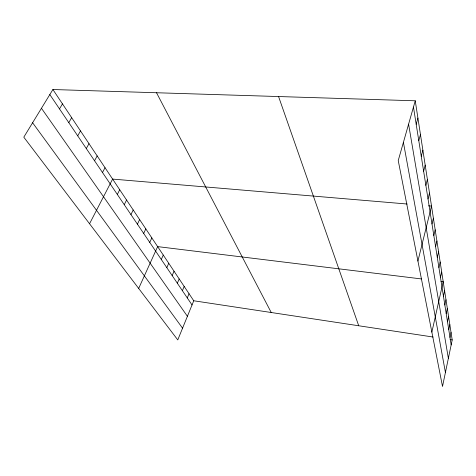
<?xml version="1.0" encoding="UTF-8"?>
<svg xmlns="http://www.w3.org/2000/svg" width="476" height="476" viewBox="0 0 476 476"><rect width="100%" height="100%" fill="white"/><g stroke="black" fill="none" stroke-linecap="round" stroke-linejoin="round"><path stroke-width="0.71" d="M415.245 100.793L452.2 339.923L442.513 386.476L398.233 160.555L415.245 100.793L52.901 89.524L23.8 137.171L177.768 339.912L193.744 300.772L52.901 89.524M449.987 337.442L451.04 332.421M448.767 329.743L449.844 324.662M447.5 321.776L448.6 316.641M446.196 313.529L447.321 308.341M444.84 304.997L445.988 299.743M443.436 296.149L444.614 290.836M431.863 332.129L443.186 281.608L441.002 281.34M440.473 277.46L441.71 272.028M438.908 267.577L440.169 262.086M437.277 257.314L438.575 251.756M435.588 246.633L436.914 241.017M433.826 235.525L435.189 229.843M431.994 223.952L433.392 218.21M417.928 261.038L431.518 206.084L428.555 205.834M428.025 198.92L429.501 193.042M425.871 185.36L427.394 179.416M423.622 171.164L425.193 165.148M421.26 156.289L422.884 150.208M418.791 140.682L420.463 134.535M416.191 124.296L417.916 118.084M187.282 297.934L189.031 293.704M182.391 290.693L184.182 286.427M177.352 283.238L179.184 278.93M172.163 275.562L174.043 271.219M166.814 267.649L168.742 263.264M161.299 259.491L163.274 255.071M138.671 288.42L157.639 246.616L421.415 278.936M149.744 242.397L151.82 237.893M143.681 233.43L145.817 228.885M137.421 224.166L139.617 219.579M130.948 214.593L133.203 209.964M124.26 204.692L126.574 200.021M117.334 194.446L119.714 189.734M89.553 223.75L112.616 179.083L407.158 204.02M102.501 172.508L105.029 167.713M94.551 160.745L97.163 155.908M86.299 148.536L88.994 143.651M77.719 135.839L80.498 130.918M68.788 122.635L71.668 117.667M59.5 108.891L62.475 103.881M193.744 300.772L433.083 337.026M450.082 339.602L452.2 339.923M32.6 122.76L182.558 328.178M41.448 108.278L187.407 316.296M49.819 94.569L192.036 304.967M156.527 92.749L271.231 312.512M278.567 96.539L358.72 325.762M403.41 142.354L445.429 372.476M408.587 124.176L448.368 358.345M413.46 107.064L451.165 344.892"/></g></svg>
